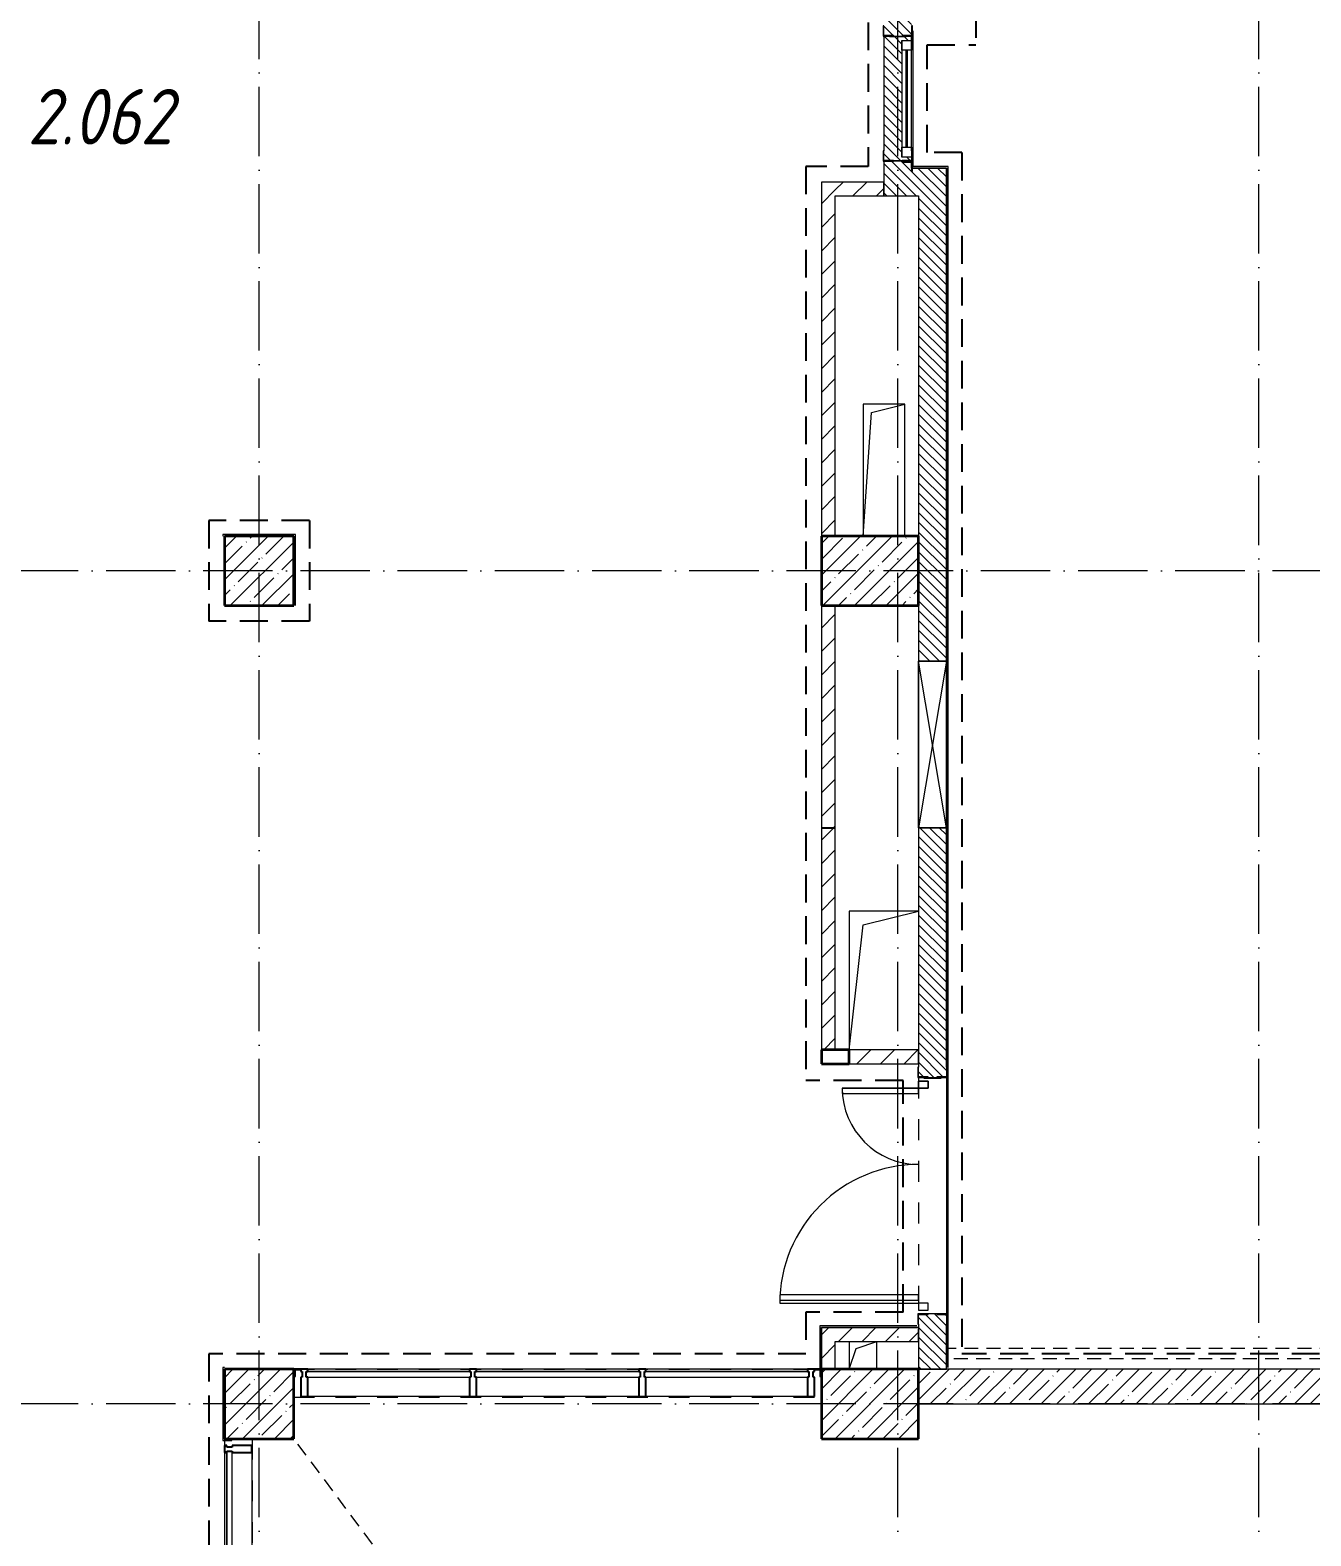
# Model space of a CAD drawing. Header units: millimetres. Extents: x -213536 to 1564669, y -45299 to 942238.
# Drawn here: x 216796 to 226021, y 246165 to 257009 of the extents above; entities that cross this region are included whole.
import ezdxf

# ---------------------------------------------------------------- set-up
doc = ezdxf.new("R2010")
doc.units = ezdxf.units.MM
for name, pattern in [('200_ШТРИХ_ш1п0_6_', [160, 100, -60]), ('50_200_ШТРИХ_1Т_ш5_п1_п1_', [700, 500, -100, 0, -100]), ('Штрих короткий', [300, 150, -150]), ('Штриховая _2 мм - 1 мм_', [300, 200, -100])]:
    doc.linetypes.add(name, pattern=pattern)
for name, color, linetype, lineweight in [('0-1', 7, 'Continuous', 5), ('0-2', 7, 'Continuous', 9), ('Двери', 7, 'Continuous', 9), ('Импосты витража', 7, 'Continuous', 9), ('Импосты витража-1', 7, 'Continuous', 25), ('Каркас_Импост', 7, 'Continuous', 13), ('Каркас_Импост-1', 7, 'Continuous', 9), ('Линии-1', 7, '200_ШТРИХ_ш1п0_6_', 9), ('Марки помещений', 7, 'Continuous', 9), ('Несущие колонны', 7, 'Continuous', 9), ('Несущие колонны-1', 7, 'Continuous', 35), ('Обобщенные модели', 7, 'Continuous', 9), ('Оси-2', 7, '50_200_ШТРИХ_1Т_ш5_п1_п1_', 9), ('Остекление-1', 7, 'Continuous', 9), ('Перемычка-1', 7, 'Штрих короткий', 9), ('Стены-1', 7, 'Continuous', 13), ('Штриховка разреза-1', 7, 'Continuous', 9), ('Элементы узлов', 7, 'Continuous', 9)]:
    doc.layers.add(name, color=color, linetype=linetype, lineweight=lineweight)
doc.layers.add('СТ-1_1', color=7, linetype='Штриховая _2 мм - 1 мм_', lineweight=90, true_color=0x888888)
doc.layers.get('0-2').off()
doc.styles.add('ISOCPEUR_I_2', font='isocpeui.ttf', dxfattribs={"width": 0.85, "height": 2.3})
pattern_1 = [(45, (0, 0), (-84.8528, 84.8528), [])]
pattern_2 = [(135, (0, 0), (-35.35534, -35.35534), [])]

# ---------------------------------------------------------------- blocks, each defined once
blk = doc.blocks.new('BSC_Колонна _Прямоугольная - 500х500-25976076-АИ2_02_План отделки стен 2-го этажа _Часть 2_')
at = {"layer": 'Несущие колонны'}
h = blk.add_hatch(dxfattribs=at)
h.set_pattern_fill('FP_4', color=256, style=0, pattern_type=2)
h.set_pattern_definition([(45, (-12200, -34300), (-114.04925, 114.04925), []), (45, (-12085.95, -34300), (-114.04925, 114.04925), [201.613, -40.323, 3.353, -36.97])])
h.paths.add_polyline_path([(-250, -250), (250, -250), (250, 250), (-250, 250)], flags=0)
at = {"layer": 'Несущие колонны-1'}
for p, q in [((250, 250), (-250, 250)), ((-250, 250), (-250, -250)), ((250, -250), (250, 250)), ((-250, -250), (250, -250))]:
    blk.add_line(p, q, dxfattribs=at)
blk = doc.blocks.new('BSC_Колонна _Прямоугольная - 500х700-V3-АИ2_02_План отделки стен 2-го этажа _Часть 2_')
at = {"layer": 'Несущие колонны'}
h = blk.add_hatch(dxfattribs=at)
h.set_pattern_fill('FP_8', color=256, style=0, pattern_type=2)
h.set_pattern_definition([(315, (-34300, 16600), (114.04925, 114.04925), []), (315, (-34300, 16485.95), (114.04925, 114.04925), [201.613, -40.323, 3.353, -36.97])])
h.paths.add_polyline_path([(-250, 350), (-250, -350), (250, -350), (250, 350)], flags=0)
at = {"layer": 'Несущие колонны-1'}
for p, q in [((250, 350), (-250, 350)), ((-250, 350), (-250, -350)), ((250, -350), (250, 350)), ((-250, -350), (250, -350))]:
    blk.add_line(p, q, dxfattribs=at)
blk = doc.blocks.new('BSC_Колонна _Прямоугольная - 500х500-V73-АИ2_02_План отделки стен 2-го этажа _Часть 2_')
at = {"layer": 'Несущие колонны'}
h = blk.add_hatch(dxfattribs=at)
h.set_pattern_fill('FP_83', color=256, style=0, pattern_type=2)
h.set_pattern_definition([(45, (-12200, -40300), (-114.04925, 114.04925), []), (45, (-12085.95, -40300), (-114.04925, 114.04925), [201.613, -40.323, 3.353, -36.97])])
h.paths.add_polyline_path([(-250, -250), (250, -250), (250, 250), (-250, 250)], flags=0)
at = {"layer": 'Несущие колонны-1'}
for p, q in [((250, 250), (-250, 250)), ((-250, 250), (-250, -250)), ((250, -250), (250, 250)), ((-250, -250), (250, -250))]:
    blk.add_line(p, q, dxfattribs=at)
blk = doc.blocks.new('BSC_Колонна _Прямоугольная - 500х700-V120-АИ2_02_План отделки стен 2-го этажа _Часть 2_')
at = {"layer": 'Несущие колонны'}
h = blk.add_hatch(dxfattribs=at)
h.set_pattern_fill('FP_119', color=256, style=0, pattern_type=2)
h.set_pattern_definition([(315, (-40300, 16600), (114.04925, 114.04925), []), (315, (-40300, 16485.95), (114.04925, 114.04925), [201.613, -40.323, 3.353, -36.97])])
h.paths.add_polyline_path([(-250, 350), (-250, -350), (250, -350), (250, 350)], flags=0)
at = {"layer": 'Несущие колонны-1'}
for p, q in [((250, 350), (-250, 350)), ((-250, 350), (-250, -350)), ((250, -350), (250, 350)), ((-250, -350), (250, -350))]:
    blk.add_line(p, q, dxfattribs=at)
blk = doc.blocks.new('Проем_Дверь_Прямоугольный - 1700х2400h_дверные проемы-28445702-АИ2_02_План отделки стен 2-го этажа _Часть 2_')
at = {"layer": 'Перемычка-1'}
for p, q in [((850, 100), (-850, 100)), ((850, -100), (-850, -100))]:
    blk.add_line(p, q, dxfattribs=at)
blk = doc.blocks.new('120_Окно_СКБ_1Ст - 120_Окно_СКБ_1Ст_классы 900x800_E30-V173-АИ2_02_План отделки стен 2-го этажа _Часть 2_')
at = {"layer": 'Каркас_Импост'}
for p, q in [((-420, 30), (-420, 100)), ((-420, 100), (-350, 100)), ((-350, 30), (-420, 30)), ((-350, 100), (-350, 30)), ((350, 30), (350, 100)), ((350, 100), (420, 100)), ((420, 30), (350, 30)), ((420, 100), (420, 30))]:
    blk.add_line(p, q, dxfattribs=at)
at = {"layer": 'Каркас_Импост-1'}
for p, q in [((375, 100), (-420, 100)), ((-420, 30), (420, 30))]:
    blk.add_line(p, q, dxfattribs=at)
at = {"layer": 'Остекление-1'}
for p, q in [((350, 70), (-350, 70)), ((350, 60), (-350, 60))]:
    blk.add_line(p, q, dxfattribs=at)
blk = doc.blocks.new('Дверь_Витражная_СКБ_2Ст2 - ДВВ_ДАО_СОШ_Классы-V176-АИ2_02_План отделки стен 2-го этажа _Часть 2_')
at = {"layer": 'Двери'}
for p, q in [((-775, 1035), (-775, 35)), ((775, 585), (775, 35))]:
    blk.add_line(p, q, dxfattribs=at)
for centre, radius, start, end in [((-775, 35), 1000, 360, 90), ((775, 35), 550, 90, 180)]:
    blk.add_arc(centre, radius, start, end, dxfattribs=at)
at = {"layer": 'Элементы узлов'}
for p, q in [((-713, 1035), (-753, 1035)), ((-753, 1035), (-753, 35)), ((-713, 35), (-713, 1035)), ((775, 585), (735, 585)), ((735, 585), (735, 35)), ((775, 35), (775, 585)), ((-825, 35), (-825, -35)), ((-775, 35), (-825, 35)), ((-775, 35), (-825, 35)), ((-825, 35), (-825, -35)), ((-775, -35), (-775, 35)), ((-775, -35), (-775, 35)), ((-753, 35), (-713, 35)), ((735, 35), (775, 35)), ((775, -35), (775, 35)), ((775, 35), (825, 35)), ((775, 35), (775, -35)), ((825, 35), (775, 35)), ((825, 35), (825, -35)), ((825, -35), (825, 35)), ((-825, -35), (-775, -35)), ((-825, -35), (-775, -35)), ((825, -35), (775, -35)), ((775, -35), (825, -35))]:
    blk.add_line(p, q, dxfattribs=at)
blk = doc.blocks.new('PNS_Панель прямоугольная2 - Нр_Стекло - 40мм-35245332-АИ2_02_План отделки стен 2-го этажа _Часть 2_')
at = {"layer": 'Остекление-1'}
for p, q in [((-592.5, 0), (592.5, 0)), ((582.5, 0), (-582.5, 0)), ((-582.5, -40), (582.5, -40))]:
    blk.add_line(p, q, dxfattribs=at)
blk = doc.blocks.new('Прямоугольный импост - Импост структурный с накладкой - 180мм-35245327-АИ2_02_План отделки стен 2-го этажа _Часть 2_')
at = {"layer": 'Импосты витража'}
for p, q in [((13715, 34550), (12550, 34550)), ((13715, 34353), (12550, 34353))]:
    blk.add_line(p, q, dxfattribs=at)
blk = doc.blocks.new('Прямоугольный импост - Импост структурный с накладкой - 180мм-28950551-АИ2_02_План отделки стен 2-го этажа _Часть 2_')
at = {"layer": 'Импосты витража-1'}
for p, q in [((-25, 40), (-25, 180)), ((-25, 180), (25, 180)), ((25, 180), (25, 40)), ((-15, 40), (-25, 40)), ((-25, -17), (-25, 0)), ((-25, 0), (-15, 0)), ((-15, 0), (-15, 40)), ((15, 40), (15, 0)), ((25, 40), (15, 40)), ((15, 0), (25, 0)), ((25, 0), (25, -17)), ((25, -17), (-25, -17))]:
    blk.add_line(p, q, dxfattribs=at)
blk = doc.blocks.new('Прямоугольный импост - 50 мм_заглушка-27496173-АИ2_02_План отделки стен 2-го этажа _Часть 2_')
at = {"layer": 'Импосты витража-1'}
for p, q in [((0, -15), (-50, -15)), ((-50, -15), (-50, -17)), ((-50, -17), (0, -17))]:
    blk.add_line(p, q, dxfattribs=at)
blk = doc.blocks.new('Прямоугольный импост - 50 мм_заглушка-28950599-АИ2_02_План отделки стен 2-го этажа _Часть 2_')
at = {"layer": 'Импосты витража-1'}
for p, q in [((-50, -15), (0, -15)), ((-50, -17), (-50, -15)), ((0, -17), (-50, -17))]:
    blk.add_line(p, q, dxfattribs=at)
blk = doc.blocks.new('PNS_Панель прямоугольная2 - Нр_Стекло - 40мм-35245370-АИ2_02_План отделки стен 2-го этажа _Часть 2_')
at = {"layer": 'Остекление-1'}
for p, q in [((-595, 0), (595, 0)), ((585, 0), (-585, 0)), ((-585, -40), (585, -40))]:
    blk.add_line(p, q, dxfattribs=at)
blk = doc.blocks.new('Прямоугольный импост - Импост структурный с накладкой - 180мм-35245368-АИ2_02_План отделки стен 2-го этажа _Часть 2_')
at = {"layer": 'Импосты витража'}
for p, q in [((14935, 34550), (13765, 34550)), ((14935, 34353), (13765, 34353))]:
    blk.add_line(p, q, dxfattribs=at)
blk = doc.blocks.new('PNS_Панель прямоугольная2 - Нр_Стекло - 40мм-35254988-АИ2_02_План отделки стен 2-го этажа _Часть 2_')
at = {"layer": 'Остекление-1'}
for p, q in [((-652.5, 0), (652.5, 0)), ((642.5, 0), (-642.5, 0)), ((-642.5, -40), (642.5, -40))]:
    blk.add_line(p, q, dxfattribs=at)
blk = doc.blocks.new('Прямоугольный импост - Импост структурный с накладкой - 180мм-35254970-АИ2_02_План отделки стен 2-го этажа _Часть 2_')
at = {"layer": 'Импосты витража'}
for p, q in [((11950, 29935), (11950, 28650)), ((12147, 29935), (12147, 28650))]:
    blk.add_line(p, q, dxfattribs=at)
blk = doc.blocks.new('154_Стойка_СКБ_Уголок - СМ-2480_200-28346303-АИ2_02_План отделки стен 2-го этажа _Часть 2_')
at = {"layer": 'Обобщенные модели'}
for p, q in [((125, 156), (125, 81)), ((200, 156), (125, 156)), ((131, 81), (131, 150)), ((131, 150), (200, 150)), ((200, 150), (200, 156)), ((125, 81), (131, 81)), ((131, 19), (125, 19)), ((125, 19), (125, -56)), ((131, -50), (131, 19)), ((125, -56), (200, -56)), ((200, -50), (131, -50)), ((200, -56), (200, -50))]:
    blk.add_line(p, q, dxfattribs=at)
blk = doc.blocks.new('Стойка_Влож_Полоса боковая - Полоса-28213942-АИ2_02_План отделки стен 2-го этажа _Часть 2_')
at = {"layer": 'Обобщенные модели'}
for p, q in [((-5, 60), (0, 60)), ((-5, -60), (-5, 60)), ((0, 31), (0, -31)), ((0, -60), (-5, -60))]:
    blk.add_line(p, q, dxfattribs=at)
blk = doc.blocks.new('Фахверк_СКБ_Уголок - 200_3960-28268576-АИ2_02_План отделки стен 2-го этажа _Часть 2_')
at = {"layer": 'Обобщенные модели'}
for p, q in [((200, 156), (125, 156)), ((125, 156), (125, 81)), ((131, 81), (131, 150)), ((131, 150), (200, 150)), ((200, 150), (200, 156)), ((125, 81), (131, 81)), ((131, 19), (125, 19)), ((125, 19), (125, -56)), ((131, -50), (131, 19)), ((125, -56), (200, -56)), ((200, -50), (131, -50)), ((200, -56), (200, -50))]:
    blk.add_line(p, q, dxfattribs=at)
blk = doc.blocks.new('154_Стойка_СКБ_Уголок - СМ-2480_200-28447058-АИ2_02_План отделки стен 2-го этажа _Часть 2_')
at = {"layer": 'Обобщенные модели'}
for p, q in [((125, 156), (125, 81)), ((200, 156), (125, 156)), ((131, 81), (131, 150)), ((131, 150), (200, 150)), ((200, 150), (200, 156)), ((125, 81), (131, 81)), ((131, 19), (125, 19)), ((125, 19), (125, -56)), ((131, -50), (131, 19)), ((125, -56), (200, -56)), ((200, -50), (131, -50)), ((200, -56), (200, -50))]:
    blk.add_line(p, q, dxfattribs=at)
blk = doc.blocks.new('Стойка_Влож_Полоса боковая - Полоса-28346330-АИ2_02_План отделки стен 2-го этажа _Часть 2_')
at = {"layer": 'Обобщенные модели'}
for p, q in [((-5, -31), (-5, 31)), ((0, 31), (0, -31))]:
    blk.add_line(p, q, dxfattribs=at)
blk = doc.blocks.new('Стойка_Влож_Уголок - Уголок-28346305-АИ2_02_План отделки стен 2-го этажа _Часть 2_')
at = {"layer": 'Обобщенные модели'}
for p, q in [((75, 75), (0, 75)), ((0, 0), (6, 0)), ((6, 69), (75, 69)), ((6, 0), (6, 69)), ((75, 69), (75, 75))]:
    blk.add_line(p, q, dxfattribs=at)
blk = doc.blocks.new('154_Фахверк_СКБ_Швеллер - Тип_100_3960-28318856-АИ2_02_План отделки стен 2-го этажа _Часть 2_')
at = {"layer": 'Обобщенные модели'}
for p, q in [((175, 50), (125, 50)), ((125, 50), (125, -50)), ((128, 47), (175, 47)), ((128, -47), (128, 47)), ((175, 47), (175, 50)), ((125, -50), (175, -50)), ((175, -47), (128, -47)), ((175, -50), (175, -47))]:
    blk.add_line(p, q, dxfattribs=at)
blk = doc.blocks.new('AR_Отверстие прямоугольное _в плите_ - AR_Отверстие прямоугольное _в плите_-30553070-АИ2_02_План отделки стен 2-го этажа _Часть 2_')
at = {"layer": 'Обобщенные модели'}
for p, q in [((150, 475), (-150, 475)), ((-150, 475), (-150, -475)), ((-90, 415), (150, 475)), ((150, -475), (150, 475)), ((-150, -475), (-90, 415))]:
    blk.add_line(p, q, dxfattribs=at)
blk = doc.blocks.new('AR_Отверстие прямоугольное _в плите_ - AR_Отверстие прямоугольное _в плите_-V235-АИ2_02_План отделки стен 2-го этажа _Часть 2_')
at = {"layer": 'Обобщенные модели'}
for p, q in [((-100, 100), (-100, -100)), ((-100, -100), (-50, 50)), ((-50, 50), (100, 100)), ((100, -100), (100, 100))]:
    blk.add_line(p, q, dxfattribs=at)
blk = doc.blocks.new('AR_Отверстие прямоугольное _в плите_ - AR_Отверстие прямоугольное _в плите_-V236-АИ2_02_План отделки стен 2-го этажа _Часть 2_')
at = {"layer": 'Обобщенные модели'}
for p, q in [((250, 500), (-250, 500)), ((-250, 500), (-250, -500)), ((-150, 400), (250, 500)), ((-250, -500), (-150, 400))]:
    blk.add_line(p, q, dxfattribs=at)
blk = doc.blocks.new('Проем_Дверь_Прямоугольный - 3800х2800h_витражные проемы-35314083-АИ2_02_План отделки стен 2-го этажа _Часть 2_')
at = {"layer": 'Перемычка-1'}
for p, q in [((1900, 100), (-1900, 100)), ((1900, -100), (-1900, -100))]:
    blk.add_line(p, q, dxfattribs=at)
blk = doc.blocks.new('Проем_Дверь_Прямоугольный - 5500х2800h_витражные проемы-35314110-АИ2_02_План отделки стен 2-го этажа _Часть 2_')
at = {"layer": 'Перемычка-1'}
for p, q in [((2750, 100), (-2750, 100)), ((2750, -100), (-2750, -100))]:
    blk.add_line(p, q, dxfattribs=at)
blk = doc.blocks.new('AR_Отверстие прямоугольное _в стене_ - AR_Отверстие прямоугольное _в стене__ОВ-36896535-АИ2_02_План отделки стен 2-го этажа _Часть 2_')
at = {"layer": 'Элементы узлов'}
for p, q in [((-600, -100), (-600, 100)), ((-600, 100), (600, 100)), ((600, 100), (-600, -100)), ((-600, 100), (600, -100)), ((600, 100), (-600, 100)), ((-600, 100), (-600, -100)), ((600, 100), (600, -100)), ((600, -100), (600, 100)), ((600, -100), (-600, -100)), ((-600, -100), (600, -100))]:
    blk.add_line(p, q, dxfattribs=at)
blk = doc.blocks.new('BSC_Колонна _Прямоугольная1 - 200х100 _металл_-35191705-АИ2_02_План отделки стен 2-го этажа _Часть 2_')
at = {"layer": 'Несущие колонны-1'}
for p, q in [((100, 50), (-100, 50)), ((-100, 50), (-100, -50)), ((100, -50), (100, 50)), ((-100, -50), (100, -50))]:
    blk.add_line(p, q, dxfattribs=at)
blk = doc.blocks.new('0125-Р-ОО-Ш2-АР-о_23_10_2024_rvt-1-АИ2_02_План отделки стен 2-го этажа _Часть 2_')
at = {"layer": 'Штриховка разреза-1'}
h = blk.add_hatch(dxfattribs=at)
h.set_pattern_fill('FP_2', color=256, style=0, pattern_type=2)
h.set_pattern_definition(pattern_2)
h.paths.add_polyline_path([(16830, 43200), (16900, 43200), (16900, 43250), (16700, 43250), (16700, 43200), (16769, 43200)], flags=0)
h.paths.add_polyline_path([(16830, 43255), (16900, 43256), (16900, 43280), (16830, 43280), (16830, 44120), (16900, 44120), (16900, 44150), (16860, 44150), (16860, 44145), (16740, 44145), (16740, 44150), (16700, 44150), (16700, 43256), (16769, 43255)], flags=0)
h.paths.add_polyline_path([(16830, 44150), (16831, 44150), (16831, 44156), (16900, 44156), (16900, 45650), (16700, 45650), (16700, 44156), (16769, 44156), (16769, 44150)], flags=0)
h = blk.add_hatch(dxfattribs=at)
h.set_pattern_fill('FP_2', color=256, style=0, pattern_type=2)
h.set_pattern_definition(pattern_2)
h.paths.add_polyline_path([(16950, 43000), (17150, 43000), (17150, 43200), (16700, 43200), (16700, 43000)], flags=0)
h = blk.add_hatch(dxfattribs=at)
h.set_pattern_fill('FP_3', color=256, style=0, pattern_type=2)
h.set_pattern_definition(pattern_1)
h.paths.add_polyline_path([(16250, 40550), (16350, 40550), (16350, 43100), (16250, 43100)], flags=0)
h = blk.add_hatch(dxfattribs=at)
h.set_pattern_fill('FP_3', color=256, style=0, pattern_type=2)
h.set_pattern_definition(pattern_1)
h.paths.add_polyline_path([(16700, 43000), (16700, 43100), (16350, 43100), (16350, 43000), (16459, 43000)], flags=0)
h = blk.add_hatch(dxfattribs=at)
h.set_pattern_fill('FP_2', color=256, style=0, pattern_type=2)
h.set_pattern_definition(pattern_2)
h.paths.add_polyline_path([(16950, 34550), (17150, 34550), (17150, 34944), (17081, 34944), (17081, 34950), (17019, 34950), (17019, 34944), (16950, 34944), (16950, 34682)], flags=0)
h.paths.add_polyline_path([(17019, 36650), (17081, 36650), (17081, 36656), (17150, 36656), (17150, 38450), (16950, 38450), (16951, 36656), (17019, 36656)], flags=0)
h.paths.add_polyline_path([(16950, 39650), (17150, 39650), (17150, 43000), (16950, 43000), (16950, 40050)], flags=0)
h = blk.add_hatch(dxfattribs=at)
h.set_pattern_fill('FP_3', color=256, style=0, pattern_type=2)
h.set_pattern_definition(pattern_1)
h.paths.add_polyline_path([(16250, 36850), (16350, 36850), (16350, 38400), (16347, 38400), (16347, 38447), (16253, 38447), (16253, 38400), (16250, 38400), (16250, 38379)], flags=0)
h.paths.add_polyline_path([(16350, 38450), (16350, 40050), (16250, 40050), (16250, 38450), (16347, 38450)], flags=0)
h = blk.add_hatch(dxfattribs=at)
h.set_pattern_fill('FP_3', color=256, style=0, pattern_type=2)
h.set_pattern_definition(pattern_1)
h.paths.add_polyline_path([(16950, 36750), (16950, 36850), (16450, 36850), (16450, 36750), (16459, 36750)], flags=0)
h = blk.add_hatch(dxfattribs=at)
h.set_pattern_fill('FP_3', color=256, style=0, pattern_type=2)
h.set_pattern_definition(pattern_1)
h.paths.add_polyline_path([(16250, 34550), (16350, 34550), (16350, 34850), (16250, 34850), (16250, 34682)], flags=0)
h = blk.add_hatch(dxfattribs=at)
h.set_pattern_fill('FP_3', color=256, style=0, pattern_type=2)
h.set_pattern_definition(pattern_1)
h.paths.add_polyline_path([(16950, 34750), (16950, 34850), (16350, 34850), (16350, 34750), (16459, 34750)], flags=0)
h = blk.add_hatch(dxfattribs=at)
h.set_pattern_fill('FP_1', color=256, style=0, pattern_type=2)
h.set_pattern_definition([(45, (0, 0), (-114.04925, 114.04925), []), (45, (114.05, 0), (-114.04925, 114.04925), [201.612, -40.322, 3.353, -36.97])])
h.paths.add_polyline_path([(25200, 34300), (25200, 34550), (16950, 34550), (16950, 34300), (23915, 34300)], flags=0)
at = {"layer": 'Линии-1'}
for p, q in [((24900, 34700), (17162, 34700)), ((24825, 34625), (17162, 34625)), ((16563, 28550), (12450, 34050))]:
    blk.add_line(p, q, dxfattribs=at)
at = {"layer": 'Стены-1'}
for p, q in [((16700, 44150), (16700, 43325)), ((16900, 44120), (16900, 44150)), ((16700, 43250), (16700, 43200)), ((16700, 43200), (16700, 43000)), ((16900, 43200), (16900, 43250)), ((17150, 43200), (16900, 43200)), ((17150, 43000), (17150, 43200)), ((16350, 43100), (16250, 43100)), ((16250, 43100), (16250, 40550)), ((16700, 43100), (16350, 43100)), ((16700, 43000), (16700, 43100)), ((16350, 40550), (16350, 43000)), ((16350, 43000), (16700, 43000)), ((16700, 43000), (16950, 43000)), ((16950, 43000), (16950, 40550)), ((17150, 39650), (17150, 43000)), ((16250, 40050), (16250, 38450)), ((16350, 38450), (16350, 40050)), ((16950, 40050), (16950, 39650)), ((16250, 38400), (16250, 36850)), ((16350, 36850), (16350, 38400)), ((16950, 38450), (16950, 36725)), ((17150, 36725), (17150, 38450)), ((16950, 36850), (16450, 36850)), ((16950, 36750), (16950, 36850)), ((16450, 36750), (16950, 36750)), ((17081, 34950), (17019, 34950)), ((16350, 34850), (16250, 34850)), ((16250, 34850), (16250, 34550)), ((16950, 34850), (16350, 34850)), ((16950, 34875), (16950, 34550)), ((16950, 34750), (16950, 34850)), ((17150, 34550), (17150, 34875)), ((16350, 34750), (16950, 34750)), ((16350, 34550), (16350, 34750)), ((16950, 34550), (17150, 34550)), ((25200, 34550), (16950, 34550)), ((16950, 34300), (25200, 34300))]:
    blk.add_line(p, q, dxfattribs=at)
at = {"layer": '0-2'}
for name, p, rotation in [('154_Стойка_СКБ_Уголок - СМ-2480_200-28346303-АИ2_02_План отделки стен 2-го этажа _Часть 2_', (16850, 44025), 90.00000000000071), ('Стойка_Влож_Полоса боковая - Полоса-28213942-АИ2_02_План отделки стен 2-го этажа _Часть 2_', (16800, 44150), 90.00000000000072), ('120_Окно_СКБ_1Ст - 120_Окно_СКБ_1Ст_классы 900x800_E30-V173-АИ2_02_План отделки стен 2-го этажа _Часть 2_', (16800, 43700), 270.0000000000007), ('154_Стойка_СКБ_Уголок - СМ-2480_200-28447058-АИ2_02_План отделки стен 2-го этажа _Часть 2_', (16850, 43125), 90.00000000000071), ('Стойка_Влож_Полоса боковая - Полоса-28346330-АИ2_02_План отделки стен 2-го этажа _Часть 2_', (16800, 43250), 270.0000000000007), ('Стойка_Влож_Уголок - Уголок-28346305-АИ2_02_План отделки стен 2-го этажа _Часть 2_', (16831, 43250), 270.0000000000007), ('BSC_Колонна _Прямоугольная - 500х700-V120-АИ2_02_План отделки стен 2-го этажа _Часть 2_', (16600, 40300), 89.9999999999999), ('AR_Отверстие прямоугольное _в стене_ - AR_Отверстие прямоугольное _в стене__ОВ-36896535-АИ2_02_План отделки стен 2-го этажа _Часть 2_', (17050, 39050), 270.0000000000007), ('154_Фахверк_СКБ_Швеллер - Тип_100_3960-28318856-АИ2_02_План отделки стен 2-го этажа _Часть 2_', (16300, 38575), 269.9999999999999), ('BSC_Колонна _Прямоугольная1 - 200х100 _металл_-35191705-АИ2_02_План отделки стен 2-го этажа _Часть 2_', (16350, 36800), 180), ('154_Стойка_СКБ_Уголок - СМ-2480_200-28346303-АИ2_02_План отделки стен 2-го этажа _Часть 2_', (17100, 36525), 90.00000000000071), ('Дверь_Витражная_СКБ_2Ст2 - ДВВ_ДАО_СОШ_Классы-V176-АИ2_02_План отделки стен 2-го этажа _Часть 2_', (16985, 35800), 89.9999999999962), ('Проем_Дверь_Прямоугольный - 1700х2400h_дверные проемы-28445702-АИ2_02_План отделки стен 2-го этажа _Часть 2_', (17050, 35800), 90.00000000000071), ('Стойка_Влож_Полоса боковая - Полоса-28213942-АИ2_02_План отделки стен 2-го этажа _Часть 2_', (17050, 36650), 90.00000000000072), ('Фахверк_СКБ_Уголок - 200_3960-28268576-АИ2_02_План отделки стен 2-го этажа _Часть 2_', (17000, 35075), 270.0000000000007), ('Прямоугольный импост - 50 мм_заглушка-27496173-АИ2_02_План отделки стен 2-го этажа _Часть 2_', (12450, 34533), 180), ('Проем_Дверь_Прямоугольный - 3800х2800h_витражные проемы-35314083-АИ2_02_План отделки стен 2-го этажа _Часть 2_', (14350, 34450), 180), ('BSC_Колонна _Прямоугольная - 500х700-V3-АИ2_02_План отделки стен 2-го этажа _Часть 2_', (16600, 34300), 89.9999999999999), ('Проем_Дверь_Прямоугольный - 5500х2800h_витражные проемы-35314110-АИ2_02_План отделки стен 2-го этажа _Часть 2_', (12050, 31300), 89.9999999999999), ('PNS_Панель прямоугольная2 - Нр_Стекло - 40мм-35254988-АИ2_02_План отделки стен 2-го этажа _Часть 2_', (11967, 33307), 89.99999999999918)]:
    blk.add_blockref(name, p, dxfattribs=dict(at, rotation=rotation))
for name, p in [('AR_Отверстие прямоугольное _в плите_ - AR_Отверстие прямоугольное _в плите_-30553070-АИ2_02_План отделки стен 2-го этажа _Часть 2_', (16700, 41025)), ('BSC_Колонна _Прямоугольная - 500х500-V73-АИ2_02_План отделки стен 2-го этажа _Часть 2_', (12200, 40300)), ('AR_Отверстие прямоугольное _в плите_ - AR_Отверстие прямоугольное _в плите_-V236-АИ2_02_План отделки стен 2-го этажа _Часть 2_', (16700, 37350)), ('AR_Отверстие прямоугольное _в плите_ - AR_Отверстие прямоугольное _в плите_-V235-АИ2_02_План отделки стен 2-го этажа _Часть 2_', (16550, 34650)), ('BSC_Колонна _Прямоугольная - 500х500-25976076-АИ2_02_План отделки стен 2-го этажа _Часть 2_', (12200, 34300)), ('PNS_Панель прямоугольная2 - Нр_Стекло - 40мм-35245332-АИ2_02_План отделки стен 2-го этажа _Часть 2_', (13133, 34533)), ('Прямоугольный импост - Импост структурный с накладкой - 180мм-35245327-АИ2_02_План отделки стен 2-го этажа _Часть 2_', (0, 0)), ('PNS_Панель прямоугольная2 - Нр_Стекло - 40мм-35245370-АИ2_02_План отделки стен 2-го этажа _Часть 2_', (14350, 34533)), ('Прямоугольный импост - Импост структурный с накладкой - 180мм-35245368-АИ2_02_План отделки стен 2-го этажа _Часть 2_', (0, 0)), ('PNS_Панель прямоугольная2 - Нр_Стекло - 40мм-35245332-АИ2_02_План отделки стен 2-го этажа _Часть 2_', (15568, 34533)), ('Прямоугольный импост - Импост структурный с накладкой - 180мм-35245327-АИ2_02_План отделки стен 2-го этажа _Часть 2_', (2435, 0)), ('Прямоугольный импост - Импост структурный с накладкой - 180мм-35254970-АИ2_02_План отделки стен 2-го этажа _Часть 2_', (0, 4015))]:
    blk.add_blockref(name, p, dxfattribs=at)
at = {"layer": '0-2', "extrusion": (0, 0, -1)}
for name, p, rotation in [('Прямоугольный импост - Импост структурный с накладкой - 180мм-28950551-АИ2_02_План отделки стен 2-го этажа _Часть 2_', (-12525, 34533), 180), ('Прямоугольный импост - Импост структурный с накладкой - 180мм-28950551-АИ2_02_План отделки стен 2-го этажа _Часть 2_', (-13740, 34533), 180), ('Прямоугольный импост - Импост структурный с накладкой - 180мм-28950551-АИ2_02_План отделки стен 2-го этажа _Часть 2_', (-14960, 34533), 180), ('Прямоугольный импост - Импост структурный с накладкой - 180мм-28950551-АИ2_02_План отделки стен 2-го этажа _Часть 2_', (-16175, 34533), 180), ('Прямоугольный импост - 50 мм_заглушка-28950599-АИ2_02_План отделки стен 2-го этажа _Часть 2_', (-16250, 34533), 180), ('Прямоугольный импост - Импост структурный с накладкой - 180мм-28950551-АИ2_02_План отделки стен 2-го этажа _Часть 2_', (-11967, 33975), 90.00000000000081)]:
    blk.add_blockref(name, p, dxfattribs=dict(at, rotation=rotation))
blk = doc.blocks.new('Оси1')
at = {"layer": 'Оси-2'}
for p, q in [((218445.6, 210594.5), (218445.6, 264395.4)), ((223045.6, 210594.5), (223045.6, 264395.4)), ((225645.6, 210594.5), (225645.6, 264395.4)), ((234645.6, 253115.2), (203926.8, 253115.2)), ((234645.6, 247115.2), (203926.8, 247115.2))]:
    blk.add_line(p, q, dxfattribs=at)

msp = doc.modelspace()

# ---------------------------------------------------------------- linework, layer by layer
at = {"layer": 'СТ-1_1', "lineweight": 25}
for p, q in [((222833.6, 260065.2), (222833.6, 256027.2)), ((223607.6, 258353.2), (223607.6, 256903.2)), ((223257.6, 256903.2), (223607.6, 256903.2)), ((223257.6, 256127.2), (223257.6, 256903.2)), ((222833.6, 256027.2), (222383.6, 256027.2)), ((222383.6, 256027.2), (222383.6, 249445.2)), ((223507.6, 256127.2), (223257.6, 256127.2)), ((223507.6, 256127.2), (223507.6, 247477.2)), ((218807.6, 253477.2), (218083.6, 253477.2)), ((218083.6, 253477.2), (218083.6, 252753.2)), ((218807.6, 253477.2), (218807.6, 252753.2)), ((218807.6, 252753.2), (218083.6, 252753.2)), ((223083.6, 249445.2), (222383.6, 249445.2)), ((223083.6, 247777.2), (223083.6, 249445.2)), ((223083.6, 247777.2), (222383.6, 247777.2)), ((222383.6, 247777.2), (222383.6, 247477.2)), ((222383.6, 247477.2), (218083.6, 247477.2)), ((218083.6, 247477.2), (218083.6, 241477.2)), ((231783.6, 247477.2), (223507.6, 247477.2))]:
    msp.add_line(p, q, dxfattribs=at)
at = {"layer": 'Стены-1'}
for p, q in [((223157.6, 256027.2), (223157.6, 257003.2)), ((223145.6, 256965.2), (223145.6, 256935.2)), ((223145.6, 256065.2), (223145.6, 256015.2)), ((223407.6, 256027.2), (223157.6, 256027.2)), ((223407.6, 247377.2), (223407.6, 256027.2)), ((223145.6, 256015.2), (223395.6, 256015.2)), ((223395.6, 256015.2), (223395.6, 252465.2)), ((218707.6, 253377.2), (218183.6, 253377.2)), ((218183.6, 253377.2), (218183.6, 253365.2)), ((218707.6, 252865.2), (218707.6, 253377.2)), ((223395.6, 251265.2), (223395.6, 249540.2)), ((223395.6, 249465.2), (223395.6, 247765.2)), ((223183.6, 247677.2), (222483.6, 247677.2)), ((222483.6, 247677.2), (222483.6, 247312.2)), ((223395.6, 247690.2), (223395.6, 247377.2)), ((222495.6, 247665.2), (223183.6, 247665.2)), ((222495.6, 247365.2), (222495.6, 247665.2)), ((218183.6, 247377.2), (218183.6, 246853.2)), ((218195.6, 247377.2), (218183.6, 247377.2)), ((218707.6, 247312.2), (218707.6, 247365.2)), ((218695.6, 247312.2), (218707.6, 247312.2)), ((222483.6, 247312.2), (222495.6, 247312.2)), ((218183.6, 246853.2), (218248.6, 246853.2)), ((218248.6, 246853.2), (218248.6, 246865.2))]:
    msp.add_line(p, q, dxfattribs=at)

# ---------------------------------------------------------------- block references
at = {"color": 2, "lineweight": 30}
msp.add_blockref('Оси1', (0, 0), dxfattribs=at)
at = {"layer": '0-1'}
msp.add_blockref('0125-Р-ОО-Ш2-АР-о_23_10_2024_rvt-1-АИ2_02_План отделки стен 2-го этажа _Часть 2_', (206245.6, 212815.2), dxfattribs=at)

# ---------------------------------------------------------------- texts
at = {"layer": 'Марки помещений', "color": 2, "insert": (216777.8, 256585.9), "char_height": 400, "width": 785.654, "attachment_point": 1, "style": 'ISOCPEUR_I_2'}
msp.add_mtext('2.062', dxfattribs=at)

doc.saveas('drawing.dxf')
